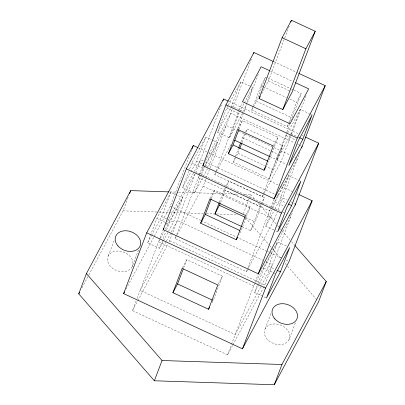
<?xml version="1.0" encoding="UTF-8"?>
<svg xmlns="http://www.w3.org/2000/svg" width="405" height="405" viewBox="0 0 405 405"><rect width="100%" height="100%" fill="white"/><g stroke="black" fill="none" stroke-linecap="round" stroke-linejoin="round"><path stroke-width="0.3" stroke-dasharray="2.02 1.52" d="M88.847 274.904L123.039 210.873L128.314 196.987M108.343 255.818L114.499 239.618M132.111 266.87A13.132 9.867 20.8 0 0 118.321 251.019A13.132 9.867 20.8 0 0 110.246 266.146A13.132 9.867 20.8 0 0 132.111 266.87L138.925 248.933M163.083 241.613L159.514 248.3L147.633 242.777L156.862 218.472L170.854 192.274L182.736 197.797L173.502 222.102L163.382 241.056M151.5 235.528L161.62 216.579L170.854 192.274M154.209 236.302L170.252 206.266L191.54 150.225M232.566 345.419L227.529 354.846L132.465 310.64L136.207 300.804M137.082 298.49L159.945 238.307M160.167 237.725L163.24 229.625M159.514 248.3L165.67 232.095M166.546 229.782L168.748 223.995L182.736 197.797M207.578 168.541L194.476 193.064L182.594 187.54L188.75 171.335M189.631 169.022L191.828 163.235L205.816 137.037L212.61 140.196M182.594 187.54L196.587 161.342L205.816 137.037M169.184 241.891L195.043 174.261M221.393 104.9L195.934 171.917L282.406 212.124M247.364 270.049L246.473 271.72L175.173 238.57L202.87 165.655M194.476 193.064L201.295 175.127M201.513 174.545L204.307 167.645M242.539 113.304L229.443 137.827L217.561 132.303L226.79 107.998L227.985 105.766M213.177 140.454L217.703 142.56L208.469 166.865L204.51 165.022M217.561 132.303L231.549 106.105L240.783 81.8L250.968 86.533M177.258 234.667L203.153 186.173L209.876 168.475M210.099 167.888L232.87 107.948M233.093 107.36L251.47 58.988M263.22 195.038L262.334 196.703L214.802 174.601L215.916 171.659M216.143 171.072L239.147 110.504M239.37 109.917L242.053 102.86M229.443 137.827L239.269 112.408M183.718 267.74L186.796 259.64L222.446 276.215L213.212 300.52L211.754 303.249M251.535 86.797L252.664 87.323L243.435 111.628L231.549 106.105M237.7 128.496L246.635 104.976M247.526 102.622L258.916 72.637M211.461 198.248L214.539 190.148L250.189 206.722L240.955 231.027L238.915 234.849M238.985 129.332L242.286 120.649L277.936 137.229L268.92 160.952M293.893 90.143L301.249 93.565L292.02 117.87L287.358 126.603L251.707 110.023L260.936 85.718L265.604 76.99L267.3 77.775M240.98 141.801L242.519 137.751L247.187 129.018L282.832 145.592L273.603 169.898L268.935 178.63L233.29 162.056L235.264 156.846M235.487 156.269L238.565 148.169M251.707 110.023L256.37 101.296L265.604 76.99M219.485 201.933L224.102 189.783L228.764 181.05L264.414 197.625L261.777 204.571M233.29 162.056L237.953 153.323L239.492 149.273M242.129 142.327L245.207 134.227M246.083 131.914L247.187 129.018M220.634 202.459L225.909 188.573M226.127 187.991L228.764 181.05M261.671 93.565L268.373 81.01L284.507 38.536M284.73 37.948L289.21 26.148M243.395 213.693L249.333 198.07M249.551 197.493L250.649 194.597L243.076 194.349M287.358 126.603L288.674 123.13M288.892 122.553L296.587 102.298L301.249 93.565M268.935 178.63L278.169 154.325L282.832 145.592M262.334 196.703L263.447 193.762M263.675 193.175L286.679 132.607M286.902 132.02L290.031 123.788M300.196 109.426L286.208 135.624L276.974 159.929L290.967 133.731L300.196 109.426L309.253 113.633M242.033 226.714L250.518 230.663L260.628 204.717M250.518 230.663L255.18 221.93L261.559 205.148M291.261 134.723L280.989 161.772L263.518 194.481M291.484 134.136L306.448 94.735M246.473 271.72L247.141 269.953M248.037 267.594L270.651 208.064M270.869 207.487L274.17 198.804M273.699 229.898L265.776 226.218L275.01 201.913L288.998 175.714L298.055 179.921M275.005 208.934L279.764 200.019L288.998 175.714M247.663 269.492L274.453 219.328L277.142 212.245M278.038 209.886L299.953 152.199M227.529 354.846L231.27 345.004M231.488 344.427L254.35 284.244M255.231 281.931L258.304 273.826M265.893 297.766L254.578 292.506L257.874 283.824M258.096 283.247L263.812 268.201L277.8 242.003L286.856 246.21M259.043 284.143L268.566 266.308L277.8 242.003M263.356 287.758L264.84 284.983L292.977 210.909M265.199 328.754L271.355 312.549M288.962 339.805A13.132 9.867 20.8 0 0 275.177 323.954A13.132 9.867 20.8 0 0 267.103 339.081A13.132 9.867 20.8 0 0 288.962 339.805L295.777 321.864M82.007 287.707L88.548 275.461M147.633 242.777L151.202 236.085M125.99 289.145L153.91 236.859M228.278 105.209L240.783 81.8M165.908 224.633L194.035 171.963M194.334 171.406L200.551 159.762L204.56 161.625M160.107 239.006L158.628 241.775L253.692 285.981L290.998 216.118L287.56 214.523M160.405 238.449L195.64 172.469M205.548 160.638L230.85 113.258L294.162 142.697M200.04 174.464L198.253 177.805L269.553 210.959L271.041 208.17M200.338 173.907L204.505 166.101M204.803 165.544L226.233 125.413L236.5 130.187M204.606 167.088L217.703 142.56M166.217 241.598L140.16 290.385L235.224 334.591L272.535 264.728L265.66 261.534M166.516 241.041L170.956 232.723M171.249 232.171L177.471 220.528L262.799 260.202M132.465 310.64L137.503 301.214M137.796 300.662L167.999 244.109M239.568 111.851L244.033 103.488M244.331 102.931L252.664 87.323M175.173 238.57L176.96 235.224M237.912 128.836L242.286 120.649M214.802 174.601L231.382 143.552M210.17 198.334L214.539 190.148M182.422 267.826L186.796 259.64M273.562 145.415L277.936 137.229M266.662 165.351L268.409 162.076M245.815 214.908L250.189 206.722M218.072 284.406L222.446 276.215M260.916 204.176L264.414 197.625M271.34 207.613L297.533 158.563L294.111 156.973M265.776 226.218L274.706 209.496M254.578 292.506L258.744 284.7M232.86 344.863L263.063 288.309M169.867 191.919L178.068 192.193M178.701 192.213L238.656 194.203M123.039 210.873L158.385 212.048M159.013 212.068L203.826 213.556M206.353 213.637L213.926 213.891M216.447 213.972L237.907 214.685M273.896 61.778L296.141 72.12M296.713 72.389L298.424 73.183M270.317 71.017L292.648 81.4M267.867 78.038L291.063 88.827M291.63 89.09L293.331 89.88M268.373 81.01L291.008 91.535M260.936 85.718L262.637 86.508M263.204 86.771L286.401 97.559M289.798 99.139L296.587 102.298M309.815 113.896L311.516 114.686M256.37 101.296L292.02 117.87M228.785 101.397L298.08 133.62M302.089 135.483L303.234 136.014M290.967 133.731L297.189 136.627M297.756 136.89L299.452 137.68M226.79 107.998L238.677 113.522M286.208 135.624L295.827 140.095M297.584 144.291L298.728 144.818M299.295 145.086L301.006 145.881M238.783 131.245L273.577 147.425M274.15 147.688L290.117 155.115M242.519 137.751L270.813 150.908M271.38 151.171L278.169 154.325M270.105 156.71L286.593 164.4M298.617 180.185L300.318 180.974M237.953 153.323L264.546 165.691M265.113 165.954L273.603 169.898M198.47 147.896L208.185 152.412M208.757 152.68L278.453 185.085M281.313 186.416L292.167 191.464M297.305 193.853L298.45 194.385M205.132 161.894L276.144 194.911M276.716 195.18L287.024 199.974M291.033 201.837L293.321 202.9M293.898 203.168L295.615 203.968M196.587 161.342L202.242 163.974M279.764 200.019L285.991 202.915M191.828 163.235L203.71 168.758M275.01 201.913L284.062 206.12M282.979 212.392L286.988 214.255M224.102 189.783L259.752 206.358M203.153 186.173L274.453 219.328M275.962 230.951L277.091 231.478M245.562 217.455L255.18 221.93M170.252 206.266L200.531 220.345M201.098 220.614L266.227 250.898M266.799 251.161L282.796 258.598M286.224 260.192L288.507 261.255M161.62 216.579L173.502 222.102M268.566 266.308L274.792 269.198M156.862 218.472L165.918 222.679M166.485 222.942L168.748 223.995M263.812 268.201L272.864 272.408M273.431 272.671L275.127 273.461M169.776 240.783L264.84 284.983M250.649 194.597L254.78 199.351M258.501 203.624L277.096 225.003M277.506 225.479L278.746 226.901M280.397 228.805L281.637 230.227M282.052 230.703L289.904 239.73M291.554 241.633L294.445 244.954M245.435 217.703L269.401 245.258M269.811 245.734L280.554 258.086M285.1 263.311L287.165 265.685M287.58 266.161L316.918 299.892"/><path stroke-width="0.61" d="M294.86 245.43L326.263 281.536L318.568 301.791L274.266 384.75L154.351 380.771L78.737 293.833L86.432 273.577L130.734 190.618L168.602 191.879M129.635 193.514L130.734 190.618M299.022 194.648L312.159 200.758L289.079 261.524L242.443 348.847L123.616 293.595L146.696 232.829L193.332 145.506L197.903 147.633M191.985 149.045L193.332 145.506M295.615 203.968L258.304 273.826L163.24 229.625L186.325 168.86L223.631 99.002L228.212 101.134M222.958 100.769L223.631 99.002M302.15 146.413L274.17 198.804L202.87 165.655L225.955 104.89L253.935 52.498L273.324 61.514M253.484 53.678L253.935 52.498M172.9 292.678L182.134 268.373L217.779 284.948L208.55 309.253L172.9 292.678L177.562 283.945L183.278 268.9M200.642 223.185L209.876 198.88L245.526 215.455L236.292 239.76L200.642 223.185L205.31 214.453L211.243 198.825M228.39 153.687L237.624 129.382L273.269 145.957L264.04 170.262L228.39 153.687L233.052 144.955L238.768 129.909M238.783 147.587L240.545 142.96M241.466 226.451L214.873 214.083L219.267 202.51M239.709 148.696L241.906 142.904M259.043 98.476L282.128 37.716L291.453 20.25L315.222 31.301L292.137 92.062L282.811 109.527L259.043 98.476L260.212 96.294M214.873 214.083L220.193 203.619M154.351 380.771L162.046 360.516L86.432 273.577M290.78 22.022L291.453 20.25M282.811 109.527L305.891 48.767L315.222 31.301M274.17 198.804L297.25 138.044L325.23 85.647L298.991 73.447M302.849 139.254L312.083 114.949L298.09 141.148L288.856 165.453L302.849 139.254L299.452 137.68M301.71 147.567L325.23 85.647M258.304 273.826L281.389 213.065L318.695 143.203L305.522 137.077M291.651 205.543L300.88 181.237L286.892 207.436L277.658 231.741L291.651 205.543L288.254 203.963M295.174 205.122L318.695 143.203M242.443 348.847L265.528 288.087L312.159 200.758M280.452 271.831L289.681 247.526L275.694 273.724L266.46 298.029L280.452 271.831L277.055 270.251M274.266 384.75L281.961 364.495L326.263 281.536M78.737 293.833L79.628 292.162M123.616 293.595L124.507 291.924M163.24 229.625L163.833 228.516M202.87 165.655L204.059 163.423M264.04 170.262L265.493 167.533M236.292 239.76L237.457 237.578M208.55 309.253L209.714 307.071M162.046 360.516L281.961 364.495M282.128 37.716L305.891 48.767M269.74 70.748L261.154 66.754L242.499 101.685L290.031 123.788L308.686 88.857L295.513 82.731M225.955 104.89L297.25 138.044M234.601 140.201L269.533 156.446M233.052 144.955L268.135 161.271M186.325 168.86L281.389 213.065M219.535 205.355L245 217.191M205.31 214.453L239.826 230.501M146.696 232.829L265.528 288.087M177.562 283.945L212.645 300.257M274.792 318.826A13.132 9.867 20.8 0 0 296.657 319.55A13.132 9.867 20.8 0 0 282.872 303.699A13.132 9.867 20.8 0 0 274.792 318.826M117.941 245.891A13.132 9.867 20.8 0 0 139.801 246.615A13.132 9.867 20.8 0 0 126.016 230.764A13.132 9.867 20.8 0 0 117.941 245.891"/></g></svg>
